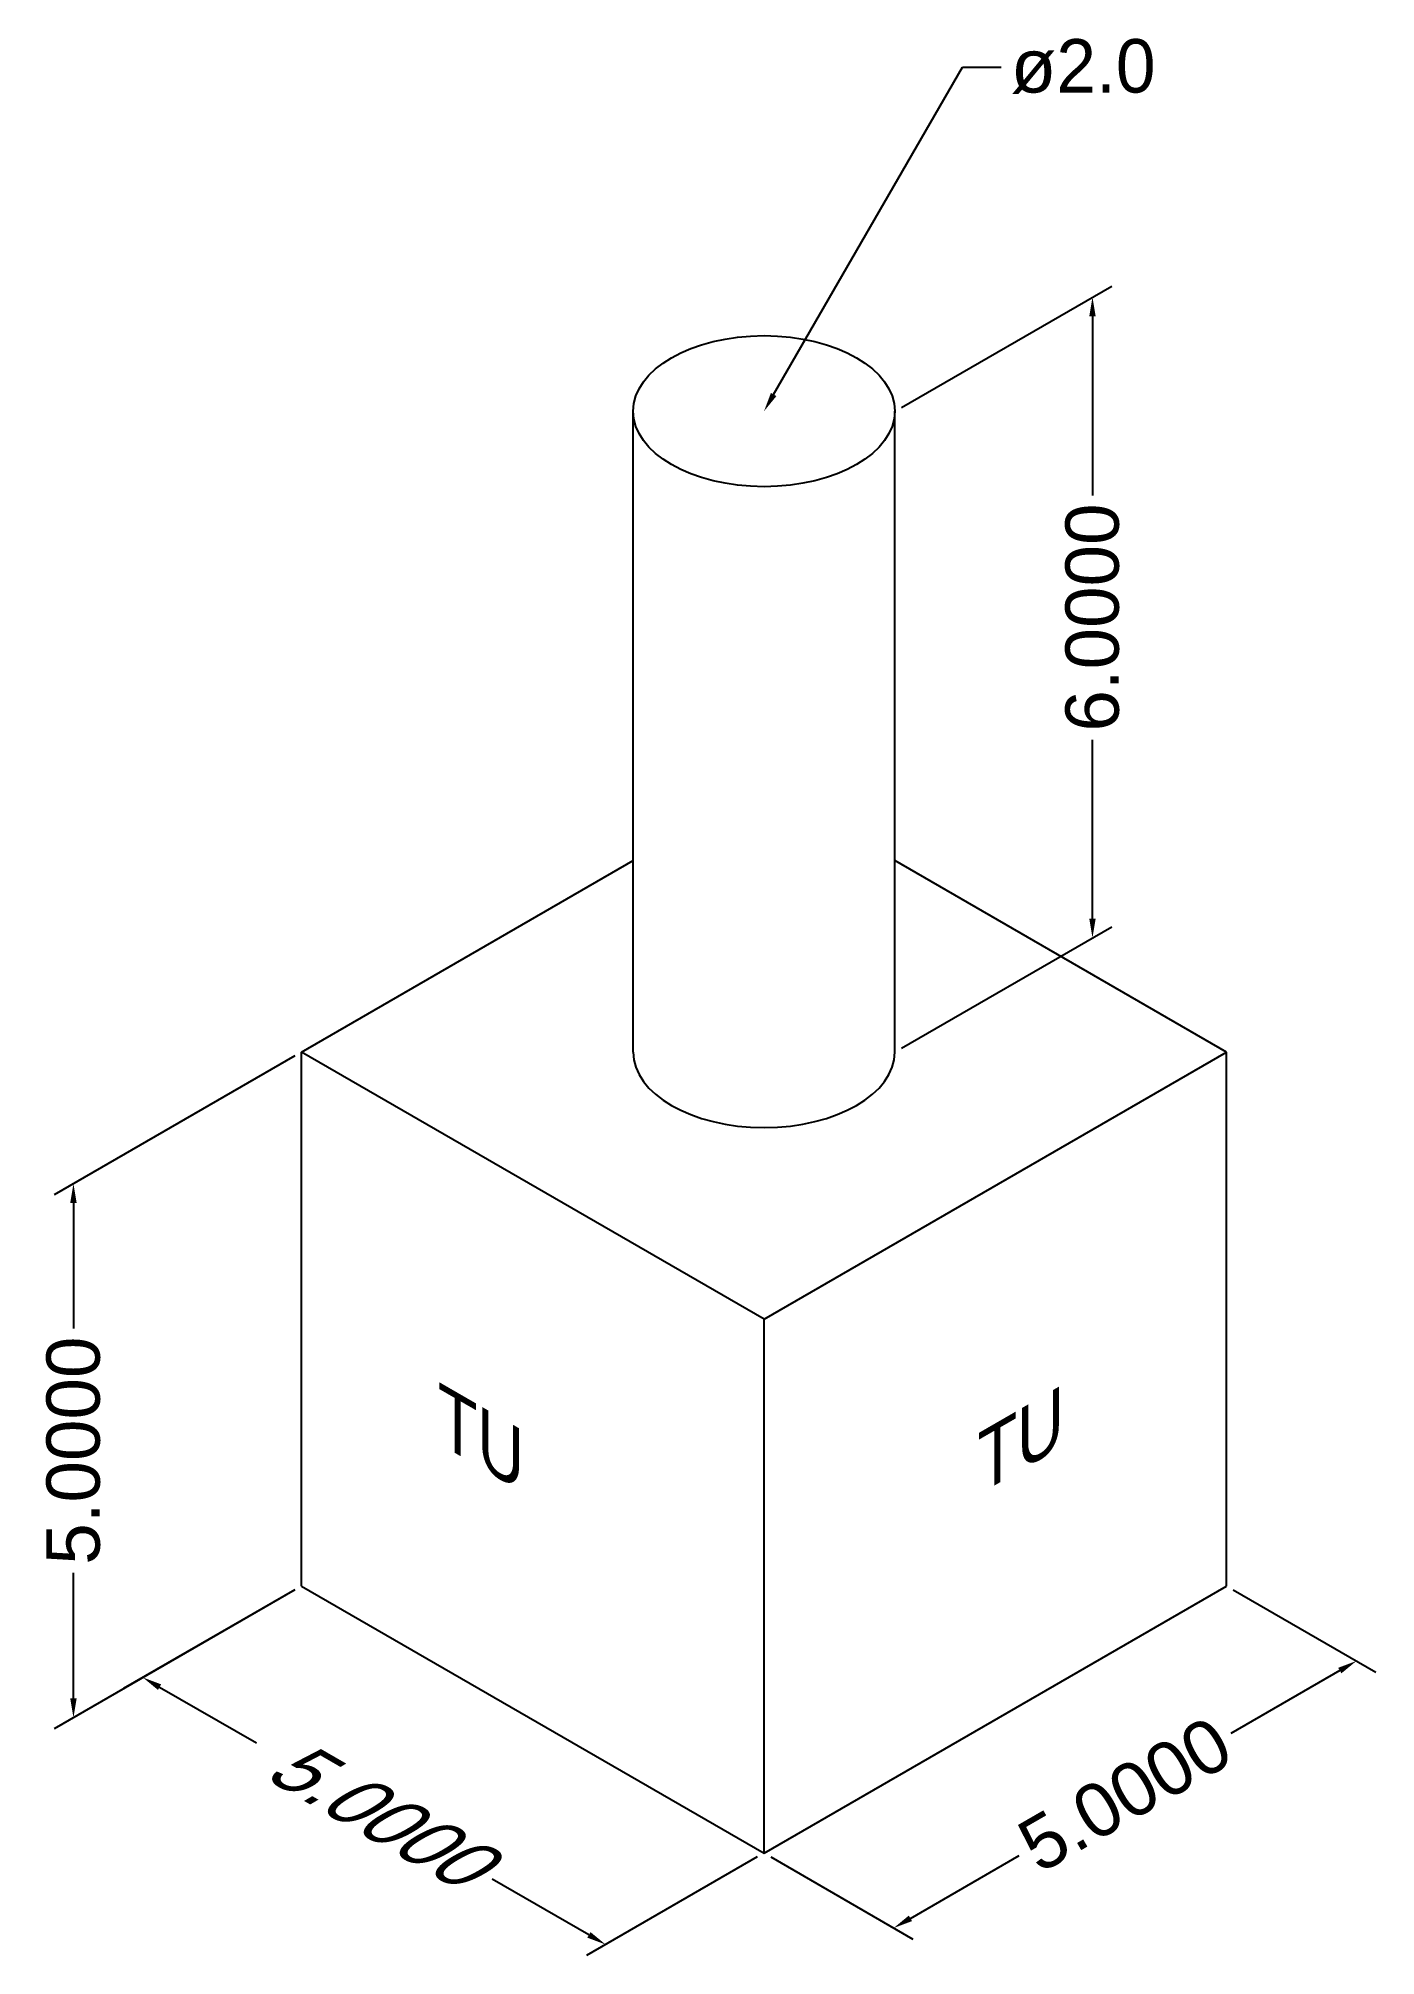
# Model space of a CAD drawing. Header units: inches. Extents: x 45.8 to 58.3, y 159.9 to 177.9.
import ezdxf
from ezdxf import colors
from ezdxf.entities.mleader import LeaderData, LeaderLine
from ezdxf.enums import TextEntityAlignment as Align
from ezdxf.math import Vec2, Vec3

# ---------------------------------------------------------------- set-up
doc = ezdxf.new("R2010")
doc.units = ezdxf.units.IN
doc.header["$MEASUREMENT"] = 0
doc.layers.add('Annotate1', color=7, linetype='Continuous')
doc.styles.get("Standard").update_dxf_attribs({"font": 'arial.ttf'})
doc.styles.add('style1', font='arial.ttf', dxfattribs={"oblique": 30})
doc.dimstyles.get("Standard").update_dxf_attribs({"dimtxt": 0.5, "dimasz": 0.18, "dimexe": 0.18, "dimexo": 0.0625, "dimgap": 0.09, "dimtad": 0, "dimdec": 4, "dimzin": 0, "dimdsep": 46, "dimtxsty": 'Standard', "dimcen": 0.09, "dimadec": 0, "dimazin": 0, "dimtfac": 1, "dimtdec": 4, "dimtofl": 0, "dimtmove": 0, "dimatfit": 3, "dimfxl": 1, "dimtolj": 1, "dimtzin": 0, "dimarcsym": 0})

# ---------------------------------------------------------------- blocks, each defined once
blk = doc.blocks.new('*D1')
at = {"color": 0, "lineweight": -2, "transparency": 16777216}
for p, q in [((56.998, 163.364), (58.331, 162.595)), ((57.995, 162.609), (56.976, 162.021)), ((52.668, 160.864), (54, 160.095)), ((53.976, 160.289), (54.995, 160.877))]:
    blk.add_line(p, q, dxfattribs=at)
at = {"color": 0, "transparency": 16777216}
for points in [[(57.98, 162.635), (58.01, 162.583), (58.151, 162.699)], [(53.961, 160.315), (53.991, 160.263), (53.82, 160.199)]]:
    blk.add_solid(points, dxfattribs=at)
at = {"layer": 'Defpoints', "color": 0, "transparency": 16777216}
for p in [(56.936, 163.4), (58.151, 162.699), (52.606, 160.9)]:
    blk.add_point(p, dxfattribs=at)
at = {"color": 0, "transparency": 16777216, "insert": (55.985, 161.449), "char_height": 0.5, "attachment_point": 5, "rotation": 30}
blk.add_mtext('\\A1;5.0000', dxfattribs=at)
blk = doc.blocks.new('*D2')
at = {"layer": 'Annotate1', "color": 0, "lineweight": -2, "transparency": 16777216}
for p, q in [((48.213, 168.364), (45.962, 167.064)), ((46.142, 166.988), (46.142, 165.812)), ((48.213, 163.364), (45.962, 162.064)), ((46.142, 162.348), (46.142, 163.524))]:
    blk.add_line(p, q, dxfattribs=at)
at = {"layer": 'Annotate1', "color": 0, "transparency": 16777216}
for points in [[(46.112, 166.988), (46.172, 166.988), (46.142, 167.168)], [(46.112, 162.348), (46.172, 162.348), (46.142, 162.168)]]:
    blk.add_solid(points, dxfattribs=at)
at = {"layer": 'Defpoints', "color": 0, "transparency": 16777216}
for p in [(48.276, 168.4), (46.142, 167.168), (48.276, 163.4)]:
    blk.add_point(p, dxfattribs=at)
at = {"layer": 'Annotate1', "color": 0, "transparency": 16777216, "insert": (46.142, 164.668), "char_height": 0.5, "attachment_point": 5, "rotation": 90}
blk.add_mtext('\\A1;5.0000', dxfattribs=at)
blk = doc.blocks.new('*D3')
at = {"layer": 'Annotate1', "color": 0, "lineweight": -2, "transparency": 16777216}
for p, q in [((48.213, 163.364), (46.612, 162.44)), ((46.948, 162.454), (47.854, 161.931)), ((52.543, 160.864), (50.943, 159.94)), ((50.967, 160.134), (50.061, 160.656))]:
    blk.add_line(p, q, dxfattribs=at)
at = {"layer": 'Annotate1', "color": 0, "transparency": 16777216}
for points in [[(46.963, 162.48), (46.933, 162.428), (46.792, 162.544)], [(50.982, 160.16), (50.952, 160.108), (51.123, 160.044)]]:
    blk.add_solid(points, dxfattribs=at)
at = {"layer": 'Defpoints', "color": 0, "transparency": 16777216}
for p in [(48.276, 163.4), (52.606, 160.9), (51.123, 160.044)]:
    blk.add_point(p, dxfattribs=at)
at = {"layer": 'Annotate1', "color": 0, "transparency": 16777216, "insert": (48.957, 161.294), "char_height": 0.5, "attachment_point": 5, "rotation": 330}
blk.add_mtext('\\A1;{\\Q30;5.0000}', dxfattribs=at)
blk = doc.blocks.new('*D5')
at = {"layer": 'Annotate1', "color": 0, "lineweight": -2, "transparency": 16777216}
for p, q in [((53.893, 174.436), (55.86, 175.572)), ((55.68, 175.288), (55.68, 173.612)), ((55.68, 169.648), (55.68, 171.324)), ((53.893, 168.436), (55.86, 169.572))]:
    blk.add_line(p, q, dxfattribs=at)
at = {"layer": 'Annotate1', "color": 0, "transparency": 16777216}
for points in [[(55.65, 175.288), (55.71, 175.288), (55.68, 175.468)], [(55.65, 169.648), (55.71, 169.648), (55.68, 169.468)]]:
    blk.add_solid(points, dxfattribs=at)
at = {"layer": 'Defpoints', "color": 0, "transparency": 16777216}
for p in [(55.68, 175.468), (53.831, 174.4), (53.831, 168.4)]:
    blk.add_point(p, dxfattribs=at)
at = {"layer": 'Annotate1', "color": 0, "transparency": 16777216, "insert": (55.68, 172.468), "char_height": 0.5, "attachment_point": 5, "rotation": 90}
blk.add_mtext('\\A1;6.0000', dxfattribs=at)

msp = doc.modelspace()

# ---------------------------------------------------------------- linework, layer by layer
for p, q in [((48.27571, 168.40007), (51.3811, 170.19296)), ((56.93597, 168.40007), (53.83059, 170.19296)), ((48.27571, 163.40007), (48.27571, 168.40007)), ((52.60584, 165.90007), (48.27571, 168.40007)), ((52.60584, 165.90007), (56.93597, 168.40007)), ((56.93597, 163.40007), (56.93597, 168.40007)), ((52.60584, 160.90007), (52.60584, 165.90007)), ((48.27571, 163.40007), (52.60584, 160.90007)), ((52.60584, 160.90007), (56.93597, 163.40007))]:
    msp.add_line(p, q)
at = {"layer": 'Annotate1'}
for p, q in [((51.3811, 168.40007), (51.3811, 174.40007)), ((53.83059, 168.40007), (53.83059, 174.40007))]:
    msp.add_line(p, q, dxfattribs=at)
msp.add_ellipse((52.60584, 174.40007), major_axis=(-1.22474, 0), ratio=0.57735027, dxfattribs=at)
msp.add_ellipse((52.60584, 168.40007), major_axis=(-1.22474, 0), ratio=0.57735027, start_param=0, end_param=3.14159265, dxfattribs=at)

# ---------------------------------------------------------------- texts
at = {"layer": 'Annotate1', "oblique": 330}
msp.add_text('TU', height=0.5, rotation=330, dxfattribs=at).set_placement((49.5532, 164.7388))
at = {"layer": 'Annotate1', "style": 'style1', "oblique": 30}
msp.add_text('TU', height=0.5, rotation=30, dxfattribs=at).set_placement((55.00884, 164.48349), align=Align.CENTER)

# ---------------------------------------------------------------- dimensions: what is measured, and where the dimension line sits
dim = msp.add_aligned_dim(p1=(52.60584, 160.90007), p2=(56.93597, 163.40007), distance=-1.21454, dimstyle='Standard')
dim.commit()
dim.dimension.update_dxf_attribs({"geometry": '*D1', "text_midpoint": (55.98544, 161.44886), "text_rotation": 30})
at = {"layer": 'Annotate1'}
dim = msp.add_linear_dim(base=(55.6796, 175.4676), p1=(53.83059, 168.40007), p2=(53.83059, 174.40007), angle=90, dimstyle='Standard', dxfattribs=at)
dim.commit()
dim.dimension.update_dxf_attribs({"geometry": '*D5', "text_midpoint": (55.6796, 172.4676)})
dim = msp.add_aligned_dim(p1=(48.27571, 163.40007), p2=(48.27571, 168.40007), distance=2.13404, dimstyle='Standard', dxfattribs=at)
dim.commit()
dim.dimension.update_dxf_attribs({"geometry": '*D2', "text_midpoint": (46.14167, 164.66798)})
dim = msp.add_aligned_dim(p1=(48.27571, 163.40007), p2=(52.60584, 160.90007), distance=-1.48329, text='{\\Q30;<>}', dimstyle='Standard', dxfattribs=at)
dim.commit()
dim.dimension.update_dxf_attribs({"geometry": '*D3', "text_midpoint": (48.95749, 161.29369), "text_rotation": 330})

# ---------------------------------------------------------------- leaders
ml = msp.add_multileader_mtext('Standard', dxfattribs=at)
ml.set_content('\\pxt3;ø{\\fMS Shell Dlg 2|b0|i0|c0|p0;2.0}', color=256)
ml.set_leader_properties()
ml.build(insert=Vec2(0, 0))
ml.multileader.update_dxf_attribs({"dogleg_length": 0.36, "arrow_head_size": 0.18})
ctx = ml.context
ctx.base_point, ctx.char_height, ctx.arrow_head_size, ctx.landing_gap_size, ctx.plane_origin = Vec3(54.8248, 177.61988), 0.5, 0.18, 0.09, Vec3(52.60584, 174.40007)
notes = []
notes.append((ctx, [(0, (1, 1, 0), (54.4648, 177.61988), (1, 0), 0.36, [(0, [(52.60584, 174.40007)], 0, [])])]))
ctx.mtext.insert, ctx.mtext.width, ctx.mtext.defined_height, ctx.mtext.flow_direction = Vec3(54.9148, 177.88335), 0.5346356, 0.98243, 5
for ctx, leaders in notes:
    for number, flags, end, landing, length, lines in leaders:
        leader = LeaderData()
        leader.index, (leader.has_last_leader_line, leader.has_dogleg_vector, leader.attachment_direction) = number, flags
        leader.last_leader_point, leader.dogleg_vector, leader.dogleg_length = Vec3(end), Vec3(landing), length
        for number, points, colour, breaks in lines:
            line = LeaderLine()
            line.index, line.vertices, line.color, line.breaks = number, Vec3.list(points), colors.encode_raw_color(colour), breaks
            leader.lines.append(line)
        ctx.leaders.append(leader)

doc.saveas('drawing.dxf')
